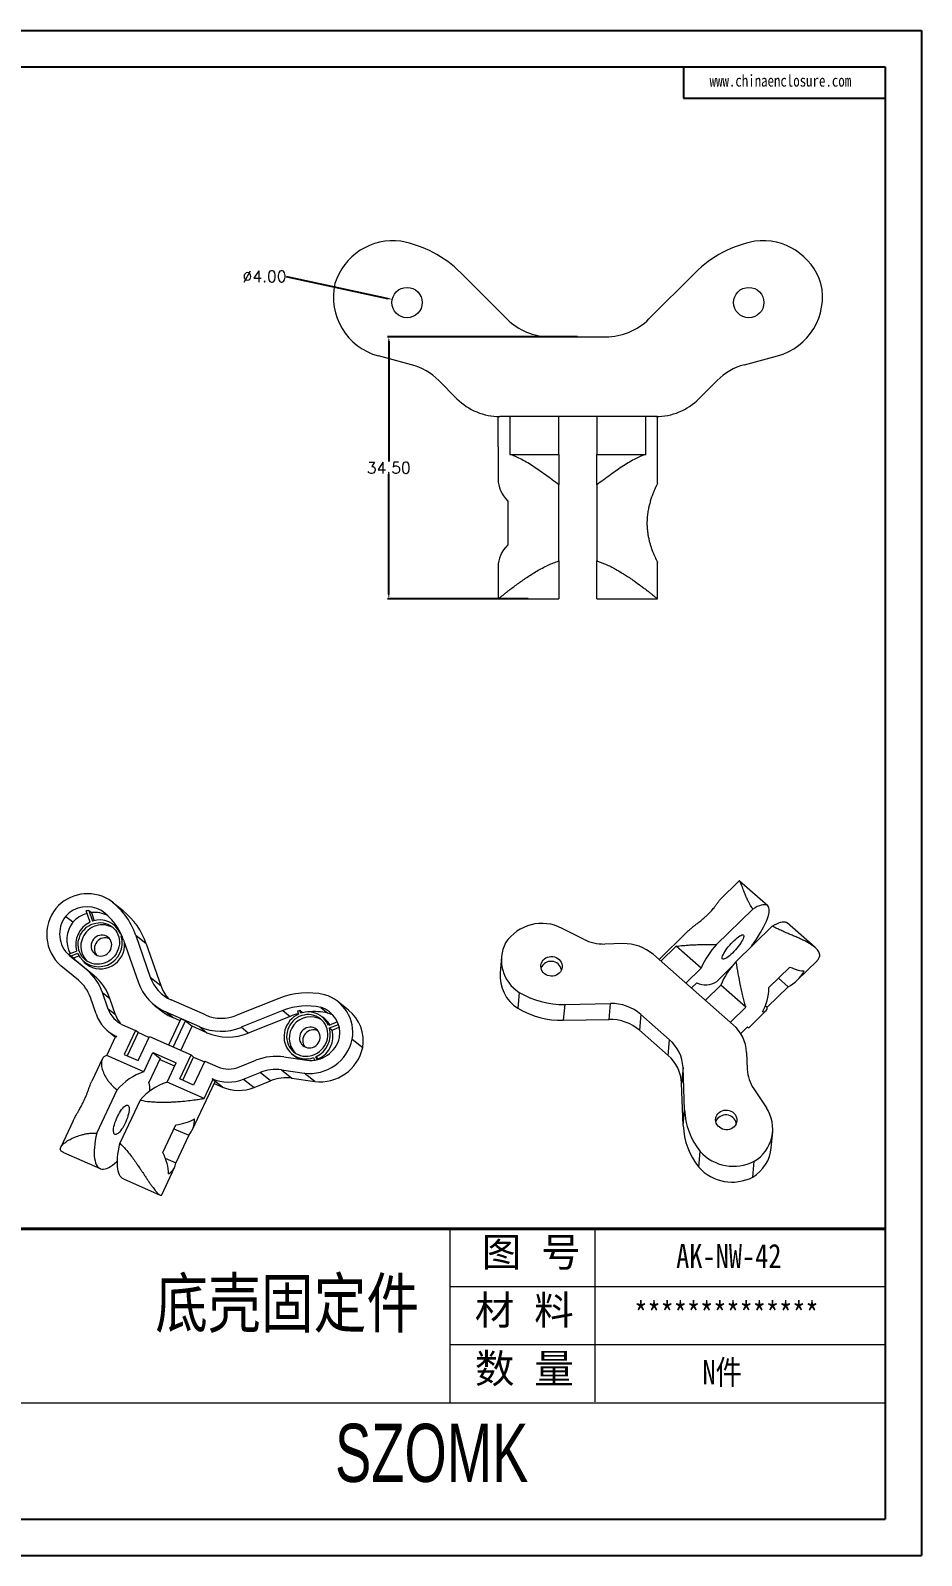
# Model space of a CAD drawing. Header units: inches. Extents: x 725 to 5279, y 573 to 1304.
# Drawn here: x 4624.4 to 4741.8, y 573 to 773.7 of the extents above; entities that cross this region are included whole.
import ezdxf

# ---------------------------------------------------------------- set-up
doc = ezdxf.new("R2010")
doc.units = ezdxf.units.IN
doc.layers.add('文字', color=81, linetype='Continuous')
doc.layers.add('粗实线', color=7, linetype='Continuous', lineweight=30)
doc.layers.add('细实线', color=3, linetype='Continuous', lineweight=9)
doc.styles.get("Standard").update_dxf_attribs({"font": 'txt', "bigfont": 'gbcbig.shx'})
doc.styles.add('宋体', font='', dxfattribs={"width": 0.8, "height": 3.5})
doc.styles.add('长仿宋', font='', dxfattribs={"width": 0.7, "height": 4})
doc.styles.get('宋体').set_extended_font_data('SimSun')
doc.styles.get('长仿宋').set_extended_font_data('SimSun')
doc.dimstyles.new('2', dxfattribs={"dimtxt": 1.5, "dimasz": 0.6, "dimexe": 0.18, "dimexo": 0.0625, "dimgap": 0.09, "dimtad": 0, "dimtih": 1, "dimtoh": 1, "dimzin": 0, "dimdsep": 46, "dimtxsty": 'Standard', "dimcen": 0, "dimclrd": 3, "dimclre": 3, "dimadec": 0, "dimazin": 2, "dimtfac": 1, "dimtofl": 0, "dimtmove": 0, "dimatfit": 3, "dimfxl": 1, "dimtolj": 1, "dimtzin": 0, "dimarcsym": 0})

# ---------------------------------------------------------------- blocks, each defined once
blk = doc.blocks.new('*D63')
at = {"color": 3, "lineweight": -2}
blk.add_line((4658.1, 741.29), (4671.48, 738.39), dxfattribs=at)
at = {"color": 3}
blk.add_solid([(4671.5, 738.49), (4671.46, 738.3), (4672.07, 738.27)], dxfattribs=at)
at = {"layer": 'Defpoints', "color": 0}
for p in [(4672.07, 738.27), (4675.98, 737.42)]:
    blk.add_point(p, dxfattribs=at)
at = {"color": 0, "insert": (4655.26, 741.29), "char_height": 1.5, "attachment_point": 5}
blk.add_mtext('\\A1;∅4.00', dxfattribs=at)
blk = doc.blocks.new('*D65')
at = {"color": 3, "lineweight": -2}
for p, q in [((4696.46, 733.35), (4671.44, 733.35)), ((4671.62, 732.75), (4671.62, 716.94)), ((4671.62, 699.45), (4671.62, 715.26)), ((4689.96, 698.85), (4671.44, 698.85))]:
    blk.add_line(p, q, dxfattribs=at)
at = {"color": 3}
for points in [[(4671.52, 732.75), (4671.72, 732.75), (4671.62, 733.35)], [(4671.52, 699.45), (4671.72, 699.45), (4671.62, 698.85)]]:
    blk.add_solid(points, dxfattribs=at)
at = {"layer": 'Defpoints', "color": 0}
for p in [(4671.62, 733.35), (4696.52, 733.35), (4690.02, 698.85)]:
    blk.add_point(p, dxfattribs=at)
at = {"color": 0, "insert": (4671.62, 716.1), "char_height": 1.5, "attachment_point": 5}
blk.add_mtext('\\A1;34.50', dxfattribs=at)

msp = doc.modelspace()

# ---------------------------------------------------------------- linework, layer by layer
for p, q in [((4457.924, 773.653), (4741.765, 773.653)), ((4741.765, 773.653), (4741.765, 572.957)), ((4465.269, 768.874), (4736.987, 768.874)), ((4710.44, 768.874), (4710.44, 764.726)), ((4736.987, 768.874), (4736.987, 577.735)), ((4710.44, 764.726), (4736.987, 764.726)), ((4465.269, 577.735), (4736.987, 577.735)), ((4457.924, 572.957), (4741.765, 572.957))]:
    msp.add_line(p, q)
at = {"color": 7, "linetype": 'Continuous', "lineweight": 15}
for p, q in [((4681.086, 741.774), (4687.172, 735.689)), ((4711.955, 741.774), (4705.869, 735.689)), ((4692.829, 733.345), (4700.212, 733.345)), ((4674.603, 729.665), (4670.248, 730.832)), ((4718.438, 729.665), (4722.793, 730.832)), ((4680.595, 725.189), (4678.189, 727.595)), ((4712.446, 725.189), (4714.852, 727.595)), ((4686.02, 718.845), (4686.02, 722.845)), ((4706.789, 722.845), (4686.252, 722.845)), ((4687.576, 722.845), (4687.576, 717.845)), ((4694.02, 717.845), (4694.02, 722.845)), ((4699.02, 722.845), (4699.02, 717.845)), ((4705.465, 717.845), (4705.465, 722.845)), ((4707.02, 722.845), (4706.789, 722.845)), ((4707.02, 718.845), (4707.02, 722.845)), ((4686.02, 718.845), (4686.02, 714.595)), ((4707.02, 714.085), (4707.02, 718.845)), ((4687.576, 717.845), (4694.02, 717.845)), ((4694.02, 717.845), (4694.02, 713.845)), ((4699.02, 713.845), (4699.02, 717.845)), ((4699.02, 717.845), (4705.465, 717.845)), ((4694.02, 703.845), (4694.02, 713.845)), ((4699.02, 713.845), (4699.02, 703.845)), ((4687.276, 711.72), (4687.276, 705.97)), ((4686.02, 703.095), (4686.02, 698.845)), ((4694.02, 703.845), (4694.02, 698.845)), ((4699.02, 698.845), (4699.02, 703.845)), ((4707.02, 698.845), (4707.02, 703.599)), ((4686.02, 698.845), (4694.02, 698.845)), ((4699.02, 698.845), (4707.02, 698.845)), ((4717.708, 661.718), (4715.245, 659.298)), ((4721.508, 658.456), (4717.8, 661.712)), ((4636.635, 657.806), (4635.256, 658.912)), ((4630.009, 656.297), (4629.062, 657.057)), ((4632.282, 656.297), (4631.767, 657.782)), ((4632.113, 657.838), (4632.457, 657.562)), ((4632.113, 657.838), (4632.603, 656.426)), ((4632.457, 657.562), (4632.828, 656.492)), ((4634.531, 657.231), (4633.773, 657.839)), ((4714.774, 653.346), (4719.548, 658.038)), ((4635.75, 655.682), (4635.406, 655.958)), ((4636.262, 654.812), (4636.325, 654.837)), ((4636.467, 654.531), (4636.372, 654.493)), ((4636.372, 654.493), (4636.54, 654.358)), ((4638.309, 654.565), (4640.209, 649.086)), ((4639.687, 653.459), (4638.309, 654.565)), ((4697.241, 654.072), (4694.457, 655.48)), ((4710.875, 655.002), (4707.198, 651.387)), ((4722.105, 655.792), (4717.332, 651.1)), ((4727.774, 652.953), (4724.065, 656.21)), ((4629.529, 652.123), (4630.497, 652.509)), ((4636.705, 653.924), (4638.605, 648.446)), ((4639.687, 653.459), (4641.587, 647.98)), ((4702.443, 653.481), (4700.064, 653.432)), ((4709.464, 653.138), (4707.454, 651.162)), ((4712.76, 650.243), (4709.464, 653.138)), ((4630.753, 648.664), (4628.445, 650.572)), ((4631.866, 650.015), (4629.557, 651.923)), ((4629.557, 651.923), (4630.505, 651.162)), ((4630.607, 652.191), (4629.744, 651.846)), ((4630.089, 651.57), (4629.744, 651.846)), ((4630.777, 651.845), (4630.089, 651.57)), ((4632.813, 649.254), (4630.505, 651.162)), ((4631.463, 651.044), (4631.808, 650.768)), ((4686.443, 651.74), (4686.265, 649.653)), ((4706.456, 652.039), (4716.961, 642.814)), ((4716.792, 650.454), (4714.797, 648.494)), ((4721.68, 647.706), (4724.424, 650.404)), ((4725.405, 648.672), (4728.014, 651.237)), ((4632.813, 649.254), (4631.866, 650.015)), ((4640.209, 649.086), (4641.587, 647.98)), ((4710.751, 648.268), (4712.76, 650.243)), ((4712.16, 648.339), (4711.457, 647.647)), ((4712.16, 648.338), (4712.192, 648.31)), ((4722.924, 648.929), (4724.202, 647.806)), ((4633.075, 644.226), (4632.324, 646.393)), ((4634.679, 644.867), (4633.927, 647.033)), ((4633.927, 647.033), (4634.875, 646.273)), ((4635.626, 644.107), (4634.875, 646.273)), ((4657.131, 646.263), (4651.61, 644.058)), ((4688.78, 647.067), (4688.602, 644.98)), ((4715.318, 647.997), (4713.308, 646.022)), ((4718.615, 645.103), (4715.318, 647.997)), ((4724.202, 647.806), (4721.458, 645.108)), ((4635.626, 644.107), (4634.679, 644.867)), ((4640.742, 645.403), (4641.689, 644.643)), ((4646.72, 642.521), (4642.217, 644.507)), ((4643.165, 643.747), (4642.217, 644.507)), ((4647.463, 644.1), (4642.961, 646.086)), ((4657.683, 644.671), (4652.162, 642.466)), ((4657.683, 644.671), (4658.63, 643.911)), ((4659.583, 644.592), (4659.721, 644.194)), ((4660.266, 644.389), (4659.924, 644.663)), ((4660.042, 644.323), (4659.924, 644.663)), ((4662.66, 645.097), (4663.608, 644.337)), ((4666.326, 644.733), (4664.948, 645.839)), ((4694.778, 645.478), (4694.6, 643.391)), ((4694.778, 645.478), (4700.796, 645.6)), ((4700.618, 643.512), (4700.796, 645.6)), ((4716.605, 643.127), (4718.615, 645.103)), ((4719.037, 642.412), (4721.325, 644.661)), ((4721.221, 645.315), (4721.458, 645.108)), ((4636.571, 642.804), (4638.259, 642.059)), ((4644.25, 643.58), (4642.626, 640.133)), ((4644.128, 643.322), (4643.165, 643.747)), ((4643.235, 639.864), (4644.859, 643.311)), ((4644.218, 639.431), (4645.721, 642.62)), ((4644.859, 643.311), (4644.25, 643.58)), ((4644.859, 643.311), (4645.721, 642.62)), ((4647.667, 641.761), (4645.721, 642.62)), ((4646.72, 642.521), (4647.667, 641.761)), ((4653.109, 641.706), (4652.162, 642.466)), ((4658.63, 643.911), (4653.109, 641.706)), ((4663.189, 643.579), (4662.845, 643.855)), ((4664.857, 643.17), (4663.701, 642.709)), ((4663.811, 642.39), (4664.98, 642.857)), ((4663.811, 642.39), (4664.156, 642.114)), ((4664.156, 642.114), (4665.085, 642.485)), ((4694.6, 643.391), (4700.618, 643.512)), ((4704.808, 644.158), (4704.63, 642.071)), ((4708.585, 640.841), (4704.808, 644.158)), ((4718.81, 642.5), (4717.954, 641.658)), ((4718.838, 642.477), (4718.81, 642.5)), ((4718.81, 642.499), (4718.842, 642.471)), ((4634.496, 638.763), (4635.686, 641.288)), ((4634.703, 641.908), (4635.628, 641.166)), ((4635.827, 641.226), (4635.686, 641.288)), ((4638.259, 642.059), (4636.772, 638.903)), ((4638.604, 641.783), (4637.165, 638.729)), ((4638.604, 641.783), (4638.259, 642.059)), ((4638.601, 638.096), (4640.088, 641.252)), ((4640.04, 641.149), (4638.604, 641.783)), ((4640.088, 641.252), (4645.576, 638.832)), ((4666.806, 640.902), (4668.185, 639.796)), ((4708.407, 638.754), (4704.63, 642.071)), ((4708.407, 638.754), (4708.585, 640.841)), ((4633.884, 638.296), (4632.505, 635.37)), ((4639.374, 636.611), (4634.496, 638.763)), ((4636.772, 638.903), (4638.601, 638.096)), ((4639.374, 636.611), (4640.564, 639.136)), ((4641.512, 638.376), (4640.024, 635.219)), ((4640.564, 639.136), (4641.512, 638.376)), ((4640.564, 639.136), (4643.613, 637.791)), ((4641.451, 638.247), (4643.419, 637.379)), ((4644.089, 635.675), (4645.576, 638.832)), ((4644.482, 635.502), (4645.921, 638.555)), ((4645.921, 638.555), (4645.576, 638.832)), ((4645.921, 638.555), (4647.357, 637.922)), ((4657.806, 638.573), (4660.808, 638.138)), ((4658.902, 638.941), (4659.247, 638.665)), ((4661.705, 638.474), (4661.823, 638.134)), ((4662.167, 638.196), (4662.026, 638.602)), ((4662.026, 638.602), (4662.371, 638.326)), ((4662.395, 638.256), (4662.371, 638.326)), ((4718.736, 639.173), (4718.819, 636.964)), ((4642.423, 635.266), (4643.613, 637.791)), ((4647.405, 638.025), (4645.918, 634.868)), ((4647.405, 638.025), (4649.094, 637.28)), ((4651.944, 637.251), (4654.127, 638.123)), ((4652.496, 635.66), (4654.679, 636.532)), ((4656.058, 635.426), (4654.679, 636.532)), ((4657.482, 636.874), (4660.484, 636.44)), ((4657.482, 636.874), (4658.86, 635.769)), ((4661.863, 635.334), (4660.484, 636.44)), ((4710.36, 637.201), (4710.182, 635.114)), ((4710.568, 631.612), (4710.36, 637.201)), ((4633.154, 628.551), (4635.832, 634.233)), ((4647.301, 633.115), (4642.423, 635.266)), ((4645.918, 634.868), (4644.089, 635.675)), ((4645.729, 628.948), (4648.737, 635.331)), ((4647.301, 633.115), (4648.491, 635.64)), ((4648.491, 635.64), (4648.35, 635.702)), ((4648.621, 635.085), (4649.728, 634.596)), ((4649.728, 634.596), (4648.728, 635.399)), ((4652.496, 635.66), (4653.875, 634.554)), ((4653.875, 634.554), (4656.058, 635.426)), ((4658.86, 635.769), (4661.863, 635.334)), ((4710.39, 629.525), (4710.182, 635.114)), ((4719.665, 634.381), (4721.335, 631.878)), ((4638.881, 632.888), (4636.203, 627.206)), ((4710.39, 629.525), (4710.568, 631.612)), ((4630.043, 630.144), (4628.423, 626.707)), ((4641.847, 626.013), (4643.557, 629.643)), ((4643.316, 629.129), (4645.273, 628.266)), ((4645.273, 628.266), (4643.563, 624.636)), ((4721.989, 626.618), (4722.168, 628.705)), ((4628.774, 626.003), (4633.618, 623.867)), ((4642.192, 625.241), (4643.563, 624.636)), ((4712.436, 624.051), (4712.614, 626.138)), ((4719.549, 622.755), (4719.727, 624.843)), ((4636.666, 622.522), (4641.511, 620.385)), ((4641.721, 620.441), (4643.415, 624.037))]:
    msp.add_line(p, q, dxfattribs=at)
at = {"color": 7, "linetype": 'Continuous', "lineweight": 15, "flags": 128}
for points in [[(4719.381, 653.114), (4719.425, 653.176), (4719.74, 653.629), (4720.035, 654.073), (4720.31, 654.506), (4720.564, 654.925), (4720.794, 655.331), (4721.001, 655.719), (4721.183, 656.089), (4721.339, 656.439), (4721.468, 656.767), (4721.571, 657.072), (4721.646, 657.352), (4721.694, 657.606), (4721.713, 657.833), (4721.704, 658.033), (4721.668, 658.203), (4721.603, 658.343), (4721.511, 658.453), (4721.391, 658.532), (4721.245, 658.58), (4721.073, 658.596), (4720.876, 658.581), (4720.655, 658.534), (4720.41, 658.456), (4720.143, 658.347), (4719.855, 658.207), (4719.548, 658.038)], [(4722.105, 655.792), (4722.413, 655.961), (4722.701, 656.101), (4722.967, 656.21), (4723.212, 656.288), (4723.434, 656.335), (4723.631, 656.35), (4723.803, 656.334), (4723.949, 656.286), (4724.065, 656.21)], [(4630.995, 654.577), (4631.157, 654.874), (4631.351, 655.15), (4631.576, 655.403), (4631.828, 655.627), (4632.103, 655.821), (4632.398, 655.981), (4632.708, 656.105), (4633.028, 656.191), (4633.355, 656.237), (4633.682, 656.244), (4634.006, 656.211), (4634.322, 656.138), (4634.624, 656.026), (4634.91, 655.878), (4635.174, 655.696), (4635.412, 655.481), (4635.622, 655.237), (4635.799, 654.968), (4635.943, 654.678), (4636.049, 654.371), (4636.118, 654.05), (4636.147, 653.722), (4636.137, 653.391), (4636.087, 653.061), (4635.999, 652.738), (4635.873, 652.425), (4635.712, 652.129), (4635.518, 651.852), (4635.293, 651.6), (4635.041, 651.375), (4634.766, 651.181), (4634.471, 651.021), (4634.161, 650.898), (4633.841, 650.812), (4633.514, 650.765), (4633.187, 650.759), (4632.863, 650.792), (4632.547, 650.865), (4632.244, 650.976), (4631.959, 651.124), (4631.695, 651.307), (4631.457, 651.522), (4631.247, 651.765), (4631.07, 652.034), (4630.926, 652.324), (4630.82, 652.632), (4630.751, 652.952), (4630.722, 653.28), (4630.732, 653.612), (4630.781, 653.941), (4630.87, 654.265), (4630.995, 654.577)], [(4634.999, 652.687), (4635.082, 652.908), (4635.127, 653.138), (4635.134, 653.371), (4635.102, 653.599), (4635.031, 653.817), (4634.925, 654.018), (4634.786, 654.196), (4634.618, 654.346), (4634.425, 654.463), (4634.214, 654.546), (4633.991, 654.59), (4633.761, 654.594), (4633.532, 654.56), (4633.31, 654.487), (4633.102, 654.377), (4632.913, 654.235), (4632.749, 654.063), (4632.614, 653.868), (4632.513, 653.654), (4632.449, 653.427), (4632.423, 653.195), (4632.435, 652.963), (4632.487, 652.739), (4632.575, 652.529), (4632.699, 652.34), (4632.853, 652.175), (4633.034, 652.041), (4633.236, 651.94), (4633.454, 651.877), (4633.682, 651.853), (4633.912, 651.868), (4634.138, 651.922), (4634.354, 652.013), (4634.554, 652.139), (4634.731, 652.297), (4634.88, 652.481), (4634.999, 652.687)], [(4635.969, 655.487), (4635.826, 655.619), (4635.75, 655.682)], [(4716.867, 652.248), (4716.668, 652.06), (4716.475, 651.891), (4716.29, 651.744), (4716.118, 651.621), (4715.962, 651.527), (4715.825, 651.461), (4715.709, 651.426), (4715.617, 651.423), (4715.551, 651.451), (4715.512, 651.509), (4715.5, 651.597), (4715.517, 651.713), (4715.56, 651.855), (4715.631, 652.019), (4715.727, 652.203), (4715.846, 652.404), (4715.987, 652.616), (4716.146, 652.837), (4716.32, 653.061), (4716.507, 653.285), (4716.701, 653.504), (4716.9, 653.714), (4717.1, 653.91), (4717.297, 654.089), (4717.486, 654.248), (4717.665, 654.383), (4717.829, 654.492), (4717.976, 654.572), (4718.103, 654.622), (4718.207, 654.642), (4718.286, 654.629), (4718.339, 654.586), (4718.365, 654.513), (4718.362, 654.411), (4718.332, 654.281), (4718.275, 654.128), (4718.191, 653.953), (4718.083, 653.76), (4717.953, 653.553), (4717.803, 653.336), (4717.636, 653.113), (4717.455, 652.889), (4717.264, 652.667), (4717.067, 652.452), (4716.867, 652.248)], [(4694.062, 649.597), (4693.886, 649.451), (4693.686, 649.335), (4693.467, 649.253), (4693.235, 649.207), (4692.998, 649.197), (4692.762, 649.225), (4692.535, 649.289), (4692.321, 649.388), (4692.129, 649.519), (4691.962, 649.678), (4691.827, 649.861), (4691.726, 650.062), (4691.663, 650.275), (4691.64, 650.494), (4691.657, 650.714), (4691.713, 650.927), (4691.808, 651.128), (4691.939, 651.311), (4692.101, 651.47), (4692.289, 651.601), (4692.5, 651.7), (4692.726, 651.765), (4692.961, 651.793), (4693.198, 651.784), (4693.431, 651.737), (4693.652, 651.655), (4693.856, 651.54), (4694.036, 651.395), (4694.188, 651.223), (4694.306, 651.031), (4694.388, 650.823), (4694.432, 650.606), (4694.435, 650.386), (4694.398, 650.168), (4694.322, 649.961), (4694.209, 649.768), (4694.062, 649.597)], [(4659.721, 644.194), (4659.412, 644.03), (4659.121, 643.833), (4658.852, 643.604), (4658.608, 643.349), (4658.393, 643.068), (4658.209, 642.767), (4658.059, 642.448), (4657.944, 642.116), (4657.866, 641.775), (4657.826, 641.43), (4657.824, 641.084), (4657.861, 640.742), (4657.936, 640.408), (4658.047, 640.086), (4658.194, 639.782), (4658.375, 639.497), (4658.587, 639.236), (4658.828, 639.003), (4659.095, 638.8), (4659.384, 638.629), (4659.692, 638.494), (4660.014, 638.395), (4660.348, 638.333), (4660.688, 638.31), (4661.031, 638.327), (4661.371, 638.381), (4661.705, 638.474)], [(4663.313, 640.322), (4663.438, 640.635), (4663.527, 640.958), (4663.576, 641.288), (4663.586, 641.619), (4663.557, 641.947), (4663.488, 642.268), (4663.382, 642.575), (4663.238, 642.865), (4663.061, 643.134), (4662.851, 643.378), (4662.613, 643.593), (4662.349, 643.775), (4662.064, 643.924), (4661.761, 644.035), (4661.445, 644.108), (4661.121, 644.141), (4660.794, 644.134), (4660.467, 644.088), (4660.147, 644.002), (4659.837, 643.878), (4659.542, 643.718), (4659.267, 643.524), (4659.015, 643.3), (4658.79, 643.047), (4658.596, 642.771), (4658.435, 642.474), (4658.309, 642.162), (4658.221, 641.838), (4658.171, 641.509), (4658.161, 641.177), (4658.19, 640.849), (4658.259, 640.529), (4658.365, 640.221), (4658.509, 639.931), (4658.686, 639.662), (4658.896, 639.419), (4659.134, 639.204), (4659.398, 639.021), (4659.684, 638.873), (4659.986, 638.762), (4660.302, 638.689), (4660.626, 638.656), (4660.953, 638.662), (4661.28, 638.709), (4661.6, 638.795), (4661.91, 638.918), (4662.205, 639.078), (4662.48, 639.272), (4662.732, 639.497), (4662.957, 639.749), (4663.151, 640.026), (4663.313, 640.322)], [(4662.438, 640.584), (4662.521, 640.805), (4662.566, 641.035), (4662.573, 641.268), (4662.541, 641.496), (4662.471, 641.714), (4662.364, 641.915), (4662.225, 642.093), (4662.057, 642.243), (4661.864, 642.36), (4661.653, 642.443), (4661.43, 642.487), (4661.2, 642.491), (4660.971, 642.457), (4660.749, 642.384), (4660.541, 642.275), (4660.352, 642.132), (4660.188, 641.961), (4660.054, 641.765), (4659.953, 641.551), (4659.888, 641.324), (4659.862, 641.092), (4659.875, 640.86), (4659.926, 640.636), (4660.015, 640.427), (4660.138, 640.237), (4660.292, 640.072), (4660.473, 639.938), (4660.675, 639.837), (4660.893, 639.774), (4661.121, 639.75), (4661.351, 639.765), (4661.577, 639.819), (4661.793, 639.91), (4661.993, 640.036), (4662.17, 640.194), (4662.32, 640.378), (4662.438, 640.584)], [(4635.882, 630.713), (4636.011, 630.972), (4636.148, 631.219), (4636.29, 631.447), (4636.434, 631.653), (4636.577, 631.833), (4636.716, 631.983), (4636.85, 632.1), (4636.975, 632.182), (4637.088, 632.227), (4637.188, 632.235), (4637.273, 632.205), (4637.341, 632.138), (4637.39, 632.035), (4637.42, 631.899), (4637.43, 631.731), (4637.421, 631.535), (4637.391, 631.315), (4637.342, 631.076), (4637.274, 630.821), (4637.19, 630.556), (4637.09, 630.286), (4636.977, 630.016), (4636.852, 629.752), (4636.719, 629.498), (4636.58, 629.26), (4636.436, 629.043), (4636.293, 628.849), (4636.151, 628.684), (4636.014, 628.55), (4635.885, 628.45), (4635.765, 628.386), (4635.658, 628.36), (4635.566, 628.371), (4635.489, 628.42), (4635.43, 628.505), (4635.391, 628.625), (4635.37, 628.777), (4635.37, 628.96), (4635.39, 629.168), (4635.429, 629.398), (4635.488, 629.646), (4635.564, 629.906), (4635.656, 630.174), (4635.763, 630.445), (4635.882, 630.713)], [(4717.081, 629.383), (4716.905, 629.237), (4716.705, 629.122), (4716.486, 629.04), (4716.254, 628.993), (4716.017, 628.983), (4715.782, 629.011), (4715.554, 629.076), (4715.34, 629.175), (4715.148, 629.306), (4714.981, 629.465), (4714.846, 629.647), (4714.745, 629.848), (4714.682, 630.061), (4714.659, 630.281), (4714.676, 630.5), (4714.733, 630.714), (4714.827, 630.914), (4714.958, 631.097), (4715.12, 631.256), (4715.309, 631.387), (4715.519, 631.487), (4715.745, 631.551), (4715.98, 631.579), (4716.217, 631.57), (4716.45, 631.524), (4716.671, 631.442), (4716.875, 631.326), (4717.055, 631.181), (4717.207, 631.01), (4717.325, 630.817), (4717.407, 630.61), (4717.451, 630.392), (4717.454, 630.172), (4717.417, 629.955), (4717.341, 629.747), (4717.228, 629.555), (4717.081, 629.383)], [(4633.154, 628.551), (4633.051, 628.051), (4632.967, 627.57), (4632.902, 627.109), (4632.857, 626.671), (4632.832, 626.258), (4632.828, 625.872), (4632.843, 625.515), (4632.879, 625.187), (4632.935, 624.891), (4633.01, 624.629), (4633.105, 624.4), (4633.219, 624.207), (4633.351, 624.05), (4633.501, 623.929), (4633.669, 623.846), (4633.852, 623.801), (4634.051, 623.794), (4634.265, 623.824), (4634.493, 623.893), (4634.733, 623.999), (4634.984, 624.142), (4635.246, 624.322), (4635.517, 624.537), (4635.797, 624.787), (4635.879, 624.866)], [(4636.666, 622.522), (4636.55, 622.584), (4636.4, 622.705), (4636.268, 622.862), (4636.154, 623.055), (4636.059, 623.284), (4635.984, 623.547), (4635.928, 623.842), (4635.892, 624.17), (4635.876, 624.527), (4635.881, 624.914), (4635.906, 625.326), (4635.951, 625.764), (4636.015, 626.225), (4636.1, 626.706), (4636.203, 627.206)]]:
    msp.add_lwpolyline(points, dxfattribs=at)
at = {"color": 7, "linetype": 'Continuous', "lineweight": 15}
for centre in [(4674.02, 737.845), (4719.02, 737.845)]:
    msp.add_circle(centre, 2, dxfattribs=at)
for centre, radius, start, end in [((4672.164, 737.985), 8, 82.38705, 162.86814), ((4670.48, 731.167), 15, 45, 79.45786), ((4722.561, 731.167), 15, 100.54214, 135), ((4720.877, 737.985), 8, 17.13186, 97.61295), ((4672.318, 738.559), 8, 167.13186, 255), ((4720.723, 738.559), 8, 285, 12.86814), ((4692.829, 741.345), 8, 225, 270), ((4700.212, 741.345), 8, 270, 315), ((4672.532, 721.938), 8, 45, 75), ((4720.509, 721.938), 8, 105, 135), ((4686.252, 730.845), 8, 225, 270), ((4706.789, 730.845), 8, 270, 315), ((4631.963, 654.566), 5.486, 59.5077, 139.67394), ((4631.895, 654.566), 3.773, 60.16243, 138.68486), ((4629.264, 651.457), 9.563, 18.96378, 55.02517), ((4632.03, 654.689), 5.46, 141.11753, 228.94396), ((4632.019, 654.751), 3.75, 142.05449, 228.97641), ((4633.075, 653.968), 3.85, 142.78723, 207.71838), ((4632.947, 653.625), 3.971, 105.55272, 137.71088), ((4633.635, 653.345), 3.248, 114.6258, 194.91105), ((4632.542, 654.09), 3.773, 96.53822, 101.85956), ((4632.881, 654.004), 3.583, 60.41656, 96.79094), ((4633.582, 653.692), 2.904, 22.67752, 109.71943), ((4629.166, 651.333), 7.972, 18.96888, 54.69841), ((4630.628, 650.343), 9.58, 18.98346, 51.17247), ((4633.405, 653.555), 3.112, 205.98783, 17.55564), ((4633.765, 653.106), 2.704, 153.76718, 225.21735), ((4633.881, 653.188), 2.774, 57.96216, 156.35287), ((4691.778, 650.36), 5.779, 62.38254, 145.99639), ((4633.668, 653.331), 3.167, 234.02593, 4.40471), ((4634.268, 652.832), 1.414, 65.63074, 216.89418), ((4691.461, 651.312), 5.021, 152.99716, 237.72952), ((4699.938, 659.426), 5.995, 243.2674, 271.20671), ((4702.585, 647.57), 5.912, 49.10323, 91.36923), ((4721.556, 646.739), 9.468, 135.74594, 158.27591), ((4632.39, 654.13), 3.495, 215.05347, 220.80048), ((4632.718, 653.839), 3.472, 220.79896, 230.42088), ((4692.973, 649.727), 1.426, 13.25803, 156.97676), ((4724.64, 644.151), 10.084, 136.44282, 157.57902), ((4627.488, 644.728), 5.114, 18.99504, 50.32919), ((4627.581, 644.848), 6.712, 18.99504, 50.32919), ((4628.529, 644.088), 6.712, 18.99504, 50.32919), ((4644.918, 650.61), 6.673, 198.92366, 246.13031), ((4645.019, 650.736), 5.085, 198.92611, 246.12786), ((4691.382, 649.291), 5.13, 175.95413, 237.18138), ((4713.351, 650.59), 2.546, 242.11459, 304.59617), ((4646.445, 649.657), 5.139, 199.03552, 221.13701), ((4660.945, 636.833), 10.172, 77.44572, 112.02557), ((4661.697, 641.786), 5.185, 350.18219, 73.65646), ((4694.536, 656.678), 11.203, 239.08462, 271.23904), ((4637.985, 646), 3.495, 198.91689, 246.13708), ((4645.841, 649.819), 6.636, 231.26959, 246.21627), ((4660.862, 636.815), 8.475, 77.74865, 112.03098), ((4661.887, 635.762), 8.776, 104.44449, 111.78552), ((4661.507, 636.175), 8.634, 100.56911, 102.87814), ((4661.02, 641.587), 2.906, 22.71554, 109.6814), ((4661.821, 636.239), 8.292, 77.555, 96.07482), ((4661.62, 641.691), 3.562, 351.16408, 73.0247), ((4662.612, 640.975), 3.506, 61.35207, 73.49957), ((4662.994, 640.661), 5.262, 350.54845, 50.71169), ((4694.356, 654.585), 11.197, 239.07551, 271.24815), ((4700.939, 639.695), 5.906, 49.08059, 91.39187), ((4637.883, 645.874), 5.083, 198.91565, 246.13832), ((4638.97, 645.261), 3.537, 199.04784, 221.12469), ((4649.507, 648.967), 7.023, 246.61886, 292.21545), ((4649.587, 649.007), 5.347, 246.60163, 292.23267), ((4661.317, 641.043), 2.812, 58.35202, 224.17291), ((4660.675, 641.553), 3.246, 294.59242, 14.94443), ((4661.404, 641.355), 2.852, 29.93922, 51.23922), ((4700.759, 637.602), 5.912, 49.10323, 91.36923), ((4713.624, 638.934), 5.118, 2.68548, 49.30677), ((4650.454, 648.207), 7.023, 246.61886, 292.21545), ((4661.707, 640.73), 1.414, 65.63074, 216.89418), ((4661.194, 642.143), 5.748, 262.90452, 347.52979), ((4661.297, 642.058), 3.95, 262.89025, 346.6158), ((4661.02, 641.277), 3.246, 294.59242, 14.94443), ((4705.257, 636.965), 5.109, 2.64177, 49.35048), ((4656.806, 631.485), 7.159, 81.96754, 111.97109), ((4661.027, 640.885), 2.846, 231.2745, 246.82413), ((4662.573, 641.038), 5.748, 262.90452, 347.52979), ((4705.07, 634.874), 5.118, 2.68548, 49.30677), ((4641.786, 629.191), 7.802, 108.0097, 139.74601), ((4650.553, 640.657), 3.678, 246.61697, 292.21734), ((4656.72, 631.474), 5.454, 81.96754, 111.97109), ((4723.801, 637.166), 4.986, 182.32927, 213.95609), ((4644.835, 627.847), 7.802, 108.0097, 139.74601), ((4637.969, 634.418), 2.206, 350.28086, 21.29946), ((4650.473, 640.617), 5.354, 246.63451, 292.1998), ((4647.935, 634.857), 0.96, 34.3711, 54.62947), ((4648.668, 635.356), 0.0736, 340.06896, 36.00589), ((4651.852, 639.503), 5.347, 246.60163, 292.23267), ((4658.098, 630.368), 5.454, 81.96754, 111.97109), ((4719.982, 632.01), 9.422, 182.42241, 218.5567), ((4715.992, 629.513), 1.426, 13.25803, 156.97676), ((4717.218, 629.118), 4.957, 300.41101, 33.83083), ((4719.792, 629.919), 9.41, 182.39934, 218.57977), ((4716.94, 627.106), 5.072, 300.94484, 354.48174), ((4717.009, 630.095), 5.914, 221.99744, 297.36111), ((4716.831, 628.008), 5.914, 221.99744, 297.36111)]:
    msp.add_arc(centre, radius, start, end, dxfattribs=at)
for centre, major_axis, ratio, start_param, end_param in [((4696.52, 714.595), (10.5, 0), 0.5773503, 3.1415927, 3.6357069), ((4696.52, 703.095), (10.5, 0), 0.5773503, 2.6474784, 3.1415927), ((4720.957, 654.606), (5.897, -4.504), 0.2380709, 5.5091729, 6.0032871), ((4720.957, 654.606), (-2.992, 6.919), 0.7873455, 3.1887305, 3.6828447), ((4715.468, 649.21), (-2.992, 6.919), 0.7873455, 3.6828447, 4.1769589), ((4715.468, 649.21), (5.897, -4.504), 0.2380709, 6.0032871, 6.4974014), ((4639.634, 633.256), (7.314, -1.633), 0.4524828, 5.3760183, 5.8701325), ((4639.634, 633.256), (5.688, -4.936), 0.5956731, 6.2670507, 6.7611649), ((4636.213, 625.995), (5.688, -4.936), 0.5956731, 0.4779796, 0.9720938), ((4636.213, 625.995), (7.314, -1.633), 0.4524828, 5.8701325, 6.3642467)]:
    msp.add_ellipse(centre, major_axis=major_axis, ratio=ratio, start_param=start_param, end_param=end_param, dxfattribs=at)
for points, knots in [([(4694.02, 713.845), (4693.425, 714.314), (4692.833, 714.752), (4691.672, 715.586), (4691.101, 715.98), (4690.261, 716.525), (4689.987, 716.697), (4689.455, 717.014), (4689.197, 717.16), (4688.696, 717.421), (4688.453, 717.537), (4687.994, 717.725), (4687.778, 717.798), (4687.576, 717.845)], [0, 0, 0, 0, 0.25, 0.25, 0.5, 0.5, 0.625, 0.625, 0.75, 0.75, 0.875, 0.875, 1, 1, 1, 1]), ([(4705.465, 717.845), (4705.061, 717.751), (4704.606, 717.557), (4703.859, 717.168), (4703.597, 717.02), (4703.064, 716.703), (4702.793, 716.533), (4702.24, 716.175), (4701.959, 715.987), (4701.386, 715.594), (4701.094, 715.389), (4700.212, 714.755), (4699.616, 714.314), (4699.02, 713.845)], [0, 0, 0, 0, 0.25, 0.25, 0.375, 0.375, 0.5, 0.5, 0.625, 0.625, 0.75, 0.75, 1, 1, 1, 1]), ([(4707.015, 714.085), (4707.017, 714.087), (4707.019, 714.093), (4707, 714.054), (4706.957, 713.968), (4706.884, 713.817), (4706.808, 713.657), (4706.739, 713.507), (4706.641, 713.29), (4706.501, 712.963), (4706.36, 712.609), (4706.206, 712.187), (4706.051, 711.716), (4705.907, 711.193), (4705.781, 710.624), (4705.684, 710.043), (4705.629, 709.453), (4705.608, 708.873), (4705.622, 708.335), (4705.672, 707.78), (4705.743, 707.283), (4705.822, 706.879), (4705.894, 706.565), (4705.974, 706.254), (4706.082, 705.879), (4706.233, 705.425), (4706.379, 705.033), (4706.533, 704.651), (4706.679, 704.314), (4706.805, 704.039), (4706.909, 703.821), (4706.968, 703.701), (4707, 703.636), (4707.017, 703.602), (4707.018, 703.6), (4707.019, 703.599)], [0, 0, 0, 0, 0.0184766, 0.036112, 0.0687542, 0.1139718, 0.1298664, 0.1457608, 0.1781022, 0.2108285, 0.2500438, 0.2765617, 0.316888, 0.358412, 0.3866044, 0.4296878, 0.4678302, 0.4937723, 0.5334623, 0.5637314, 0.59459, 0.6258509, 0.6417351, 0.657619, 0.6899092, 0.7225615, 0.7628053, 0.7900415, 0.831505, 0.8726383, 0.9005843, 0.9433115, 0.9599473, 0.9765831, 1, 1, 1, 1]), ([(4686.021, 698.846), (4686.026, 698.85), (4686.039, 698.86), (4686.172, 698.969), (4686.421, 699.17), (4686.71, 699.401), (4687.05, 699.669), (4687.455, 699.984), (4687.967, 700.375), (4688.551, 700.808), (4689.164, 701.247), (4689.783, 701.672), (4690.433, 702.095), (4691.113, 702.51), (4691.835, 702.915), (4692.564, 703.278), (4693.291, 703.597), (4693.777, 703.762), (4694.02, 703.845)], [0, 0, 0, 0, 0.0476817, 0.13331201, 0.19906606, 0.26565397, 0.31815655, 0.37836816, 0.45017068, 0.52263122, 0.58597777, 0.64967779, 0.7101786, 0.77096463, 0.83229806, 0.89399051, 0.94681082, 1, 1, 1, 1]), ([(4699.02, 703.845), (4699.408, 703.708), (4700.035, 703.485), (4700.841, 703.1), (4701.549, 702.728), (4702.383, 702.24), (4703.197, 701.715), (4704.042, 701.133), (4704.696, 700.658), (4705.261, 700.233), (4705.676, 699.915), (4706.047, 699.625), (4706.43, 699.322), (4706.713, 699.095), (4706.898, 698.945), (4706.986, 698.874), (4707.024, 698.843), (4707.017, 698.848), (4707.016, 698.849)], [0, 0, 0, 0, 0.0850608, 0.137869, 0.1909473, 0.2599352, 0.3552744, 0.4196077, 0.5172797, 0.5738509, 0.6307435, 0.6882007, 0.7460875, 0.8379084, 0.888456, 0.9394159, 0.9867867, 1, 1, 1, 1]), ([(4719.548, 658.038), (4719.413, 658.248), (4719.194, 658.589), (4718.958, 659.044), (4718.766, 659.446), (4718.561, 659.92), (4718.382, 660.374), (4718.21, 660.824), (4718.086, 661.149), (4717.982, 661.398), (4717.907, 661.558), (4717.84, 661.671), (4717.771, 661.749), (4717.734, 661.727), (4717.712, 661.714)], [0, 0, 0, 0, 0.1029443, 0.1668551, 0.2310927, 0.3145848, 0.4299684, 0.5078273, 0.6260342, 0.6944991, 0.763353, 0.8328902, 0.9029473, 1, 1, 1, 1]), ([(4710.876, 655), (4710.91, 655.034), (4711.008, 655.132), (4711.216, 655.314), (4711.465, 655.52), (4711.754, 655.751), (4712.066, 655.994), (4712.395, 656.251), (4712.737, 656.525), (4713.067, 656.8), (4713.38, 657.077), (4713.668, 657.349), (4713.917, 657.602), (4714.155, 657.862), (4714.353, 658.094), (4714.502, 658.28), (4714.611, 658.423), (4714.716, 658.563), (4714.834, 658.728), (4714.966, 658.918), (4715.07, 659.071), (4715.163, 659.2), (4715.219, 659.276), (4715.243, 659.294), (4715.247, 659.296)], [0, 0, 0, 0, 0.0256259, 0.0738531, 0.1316429, 0.1707211, 0.2301481, 0.2913401, 0.332886, 0.3963761, 0.4525847, 0.4908145, 0.5493037, 0.59391, 0.6393849, 0.6854526, 0.7088604, 0.7322679, 0.7798524, 0.8279707, 0.8872762, 0.9274128, 0.9885157, 1, 1, 1, 1]), ([(4728.011, 651.239), (4728.033, 651.259), (4728.114, 651.333), (4728.214, 651.471), (4728.317, 651.665), (4728.37, 651.889), (4728.351, 652.144), (4728.247, 652.41), (4728.069, 652.666), (4727.834, 652.908), (4727.552, 653.14), (4727.198, 653.383), (4726.767, 653.636), (4726.279, 653.888), (4725.77, 654.128), (4725.263, 654.352), (4724.739, 654.576), (4724.204, 654.803), (4723.65, 655.041), (4723.111, 655.283), (4722.593, 655.53), (4722.268, 655.704), (4722.105, 655.792)], [0, 0, 0, 0, 0.0144742, 0.0558076, 0.0963646, 0.1473255, 0.2040203, 0.261569, 0.3175922, 0.3680935, 0.4190609, 0.470362, 0.5315386, 0.5932759, 0.6472479, 0.7015211, 0.7530686, 0.804859, 0.8571159, 0.9096786, 0.9546822, 1, 1, 1, 1]), ([(4709.464, 653.138), (4709.73, 653.172), (4710.068, 653.21), (4710.654, 653.261), (4710.864, 653.277), (4711.298, 653.305), (4711.522, 653.317), (4711.985, 653.337), (4712.222, 653.345), (4712.71, 653.356), (4712.961, 653.36), (4713.723, 653.363), (4714.243, 653.355), (4714.774, 653.346)], [0, 0, 0, 0, 0.25, 0.25, 0.375, 0.375, 0.5, 0.5, 0.625, 0.625, 0.75, 0.75, 1, 1, 1, 1]), ([(4717.332, 651.1), (4717.41, 650.575), (4717.499, 650.051), (4717.683, 649.003), (4717.78, 648.479), (4717.937, 647.694), (4717.99, 647.435), (4718.101, 646.93), (4718.158, 646.682), (4718.278, 646.199), (4718.341, 645.962), (4718.472, 645.513), (4718.541, 645.301), (4718.615, 645.103)], [0, 0, 0, 0, 0.25, 0.25, 0.5, 0.5, 0.625, 0.625, 0.75, 0.75, 0.875, 0.875, 1, 1, 1, 1]), ([(4719.036, 642.412), (4719.018, 642.403), (4718.985, 642.384), (4718.926, 642.403), (4718.881, 642.441), (4718.869, 642.452)], [0, 0, 0, 0, 0.4360601, 0.8422036, 1, 1, 1, 1]), ([(4634.496, 638.763), (4634.335, 638.73), (4634.203, 638.667), (4633.991, 638.489), (4633.911, 638.373), (4633.802, 638.091), (4633.774, 637.927), (4633.77, 637.563), (4633.792, 637.363), (4633.891, 636.929), (4633.967, 636.699), (4634.171, 636.223), (4634.301, 635.976), (4634.542, 635.597), (4634.632, 635.469), (4634.826, 635.214), (4634.93, 635.087), (4635.27, 634.712), (4635.53, 634.467), (4635.832, 634.233)], [0, 0, 0, 0, 0.125, 0.125, 0.25, 0.25, 0.375, 0.375, 0.5, 0.5, 0.625, 0.625, 0.75, 0.75, 0.8125, 0.8125, 0.875, 0.875, 1, 1, 1, 1]), ([(4631.474, 632.797), (4631.501, 632.854), (4631.601, 633.068), (4631.75, 633.413), (4631.924, 633.847), (4632.065, 634.222), (4632.171, 634.514), (4632.264, 634.77), (4632.345, 634.986), (4632.431, 635.207), (4632.481, 635.313), (4632.507, 635.369)], [0, 0, 0, 0, 0.0553562, 0.2090369, 0.3374592, 0.4934702, 0.6095807, 0.6734669, 0.808027, 0.8990041, 1, 1, 1, 1]), ([(4630.043, 630.144), (4630.076, 630.212), (4630.155, 630.374), (4630.293, 630.627), (4630.465, 630.929), (4630.653, 631.254), (4630.853, 631.604), (4631.059, 631.975), (4631.263, 632.358), (4631.405, 632.653), (4631.474, 632.797)], [0, 0, 0, 0, 0.0993948, 0.2377629, 0.3313986, 0.4739301, 0.6158279, 0.7122893, 0.8598967, 1, 1, 1, 1]), ([(4638.881, 632.888), (4639.32, 632.795), (4639.758, 632.732), (4640.413, 632.668), (4640.631, 632.652), (4641.065, 632.629), (4641.283, 632.621), (4641.928, 632.61), (4642.345, 632.616), (4642.952, 632.639), (4643.152, 632.649), (4643.544, 632.672), (4643.738, 632.685), (4644.302, 632.728), (4644.658, 632.761), (4645.328, 632.83), (4645.642, 632.867), (4646.224, 632.941), (4646.485, 632.977), (4646.943, 633.048), (4647.14, 633.081), (4647.301, 633.115)], [0, 0, 0, 0, 0.125, 0.125, 0.1875, 0.1875, 0.25, 0.25, 0.375, 0.375, 0.4375, 0.4375, 0.5, 0.5, 0.625, 0.625, 0.75, 0.75, 0.875, 0.875, 1, 1, 1, 1]), ([(4628.775, 626.005), (4628.762, 626.01), (4628.682, 626.04), (4628.551, 626.124), (4628.407, 626.265), (4628.353, 626.438), (4628.377, 626.613), (4628.462, 626.796), (4628.635, 627.019), (4628.893, 627.248), (4629.202, 627.466), (4629.568, 627.686), (4629.998, 627.901), (4630.558, 628.129), (4631.087, 628.301), (4631.642, 628.434), (4632.123, 628.514), (4632.626, 628.563), (4632.978, 628.555), (4633.154, 628.551)], [0, 0, 0, 0, 0.0090937, 0.0533523, 0.1211911, 0.1902558, 0.2436987, 0.2976577, 0.3629701, 0.4439366, 0.4988126, 0.5540128, 0.6400223, 0.6980318, 0.7859995, 0.8389367, 0.8921347, 0.9458507, 1, 1, 1, 1]), ([(4636.203, 627.206), (4636.341, 627.076), (4636.619, 626.815), (4637.044, 626.346), (4637.499, 625.793), (4637.96, 625.179), (4638.364, 624.607), (4638.71, 624.102), (4639.048, 623.6), (4639.371, 623.115), (4639.68, 622.652), (4639.953, 622.249), (4640.219, 621.863), (4640.461, 621.525), (4640.676, 621.237), (4640.861, 621.002), (4641.031, 620.802), (4641.196, 620.624), (4641.36, 620.474), (4641.511, 620.375), (4641.626, 620.352), (4641.693, 620.379), (4641.711, 620.431), (4641.715, 620.443)], [0, 0, 0, 0, 0.0445516, 0.089463, 0.148279, 0.2128751, 0.2714062, 0.3172903, 0.3636109, 0.4236559, 0.4691077, 0.5148077, 0.5627302, 0.6110236, 0.6512293, 0.6917054, 0.7304113, 0.769394, 0.8183768, 0.8728709, 0.9281857, 0.9820343, 1, 1, 1, 1])]:
    msp.add_open_spline(points, degree=3, knots=knots, dxfattribs=at)
at = {"layer": '粗实线', "color": 7, "lineweight": 40}
msp.add_line((4736.987, 615.963), (4622.303, 615.963), dxfattribs=at)
at = {"layer": '细实线', "color": 7}
for p, q in [((4679.645, 615.963), (4679.645, 593.026)), ((4698.759, 615.963), (4698.759, 593.187)), ((4736.987, 608.317), (4679.645, 608.317)), ((4736.987, 600.672), (4679.645, 600.672)), ((4736.987, 593.026), (4564.962, 593.026))]:
    msp.add_line(p, q, dxfattribs=at)

# ---------------------------------------------------------------- texts
at = {"layer": '文字', "color": 0, "attachment_point": 1, "style": '宋体'}
for s, insert, char_height, width in [('www.chinaenclosure.com', (4713.86, 767.823), 1.55743, 27.36252), ('{\\H1.111x;AK-NW-42}', (4709.456, 613.966), 2.86708, 33.14671), ('底壳固定件', (4640.863, 609.363), 6.3713, 81.45474), ('{\\H1.111x;**************}', (4703.941, 606.32), 2.86708, 33.14671), ('{\\H1.111x;N件}', (4712.924, 598.675), 2.86708, 33.14671)]:
    msp.add_mtext(s, dxfattribs=dict(at, insert=insert, char_height=char_height, width=width))
at = {"layer": '粗实线', "insert": (4664.54, 590.289), "char_height": 7.64556, "width": 85.73735, "attachment_point": 1, "style": '长仿宋'}
msp.add_mtext('{\\fSTXinwei|b0|i0|c134|p2;SZOMK}', dxfattribs=at)
at = {"layer": '细实线', "color": 7, "char_height": 3.82278, "attachment_point": 1}
for s, insert, width in [('{\\fSimSun|b0|i0|c134|p54;图 号}', (4683.849, 614.802), 19.11389), ('{\\fSimSun|b0|i0|c134|p54;材 料   }', (4682.942, 607.157), 19.11389), ('{\\fSimSun|b0|i0|c134|p54;数 量}', (4682.961, 599.474), 17.27179)]:
    msp.add_mtext(s, dxfattribs=dict(at, insert=insert, width=width))

# ---------------------------------------------------------------- dimensions: what is measured, and where the dimension line sits
dim = msp.add_diameter_dim_2p(p1=(4675.975, 737.423), p2=(4672.066, 738.268), dimstyle='2')
dim.commit()
dim.dimension.update_dxf_attribs({"geometry": '*D63', "text_midpoint": (4658.095, 741.288), "dimtype": 163})
dim = msp.add_linear_dim(base=(4671.616, 733.345), p1=(4690.02, 698.845), p2=(4696.52, 733.345), angle=90, dimstyle='2')
dim.commit()
dim.dimension.update_dxf_attribs({"geometry": '*D65', "text_midpoint": (4671.616, 716.095)})

doc.saveas('drawing.dxf')
